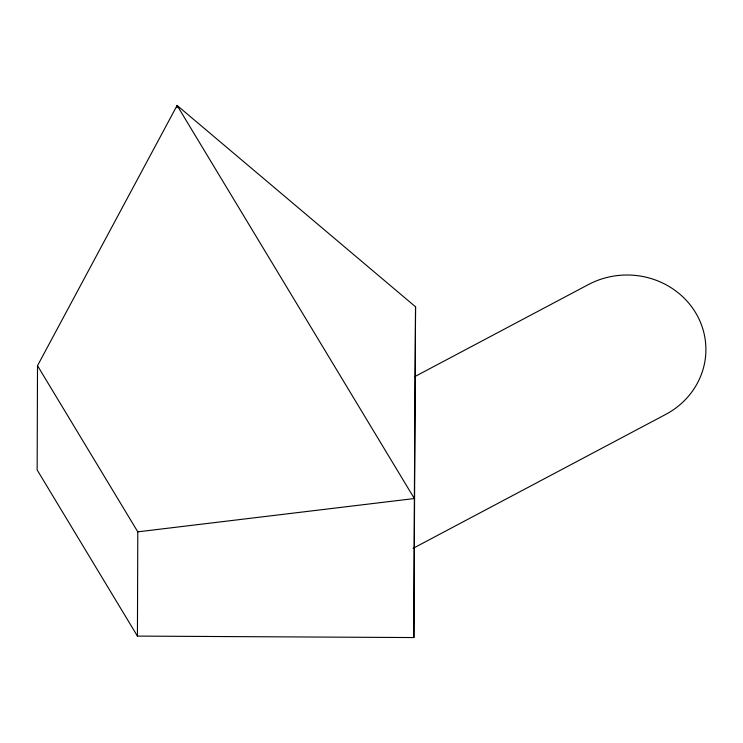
<?xml version="1.0" encoding="UTF-8"?>
<svg xmlns="http://www.w3.org/2000/svg" width="743" height="743" viewBox="0 0 743 743"><rect width="100%" height="100%" fill="white"/><g stroke="black" fill="none" stroke-linecap="round" stroke-linejoin="round"><path stroke-width="1.11" d="M37.512 365.695L37.15 469.957L137.427 636.101L413.87 637.559L415.551 306.822L177.103 105.441L37.512 365.695L137.789 531.839L137.427 636.101M177.094 107.754L177.103 105.441L414.353 498.544L413.87 637.559M415.551 306.822L414.353 498.544L137.789 531.839M414.622 376.701L588.493 284.523A78.823 74.476 0.2 0 1 695.81 313.044A78.823 74.476 0.2 0 1 665.672 414.436L413.043 548.371"/></g></svg>
